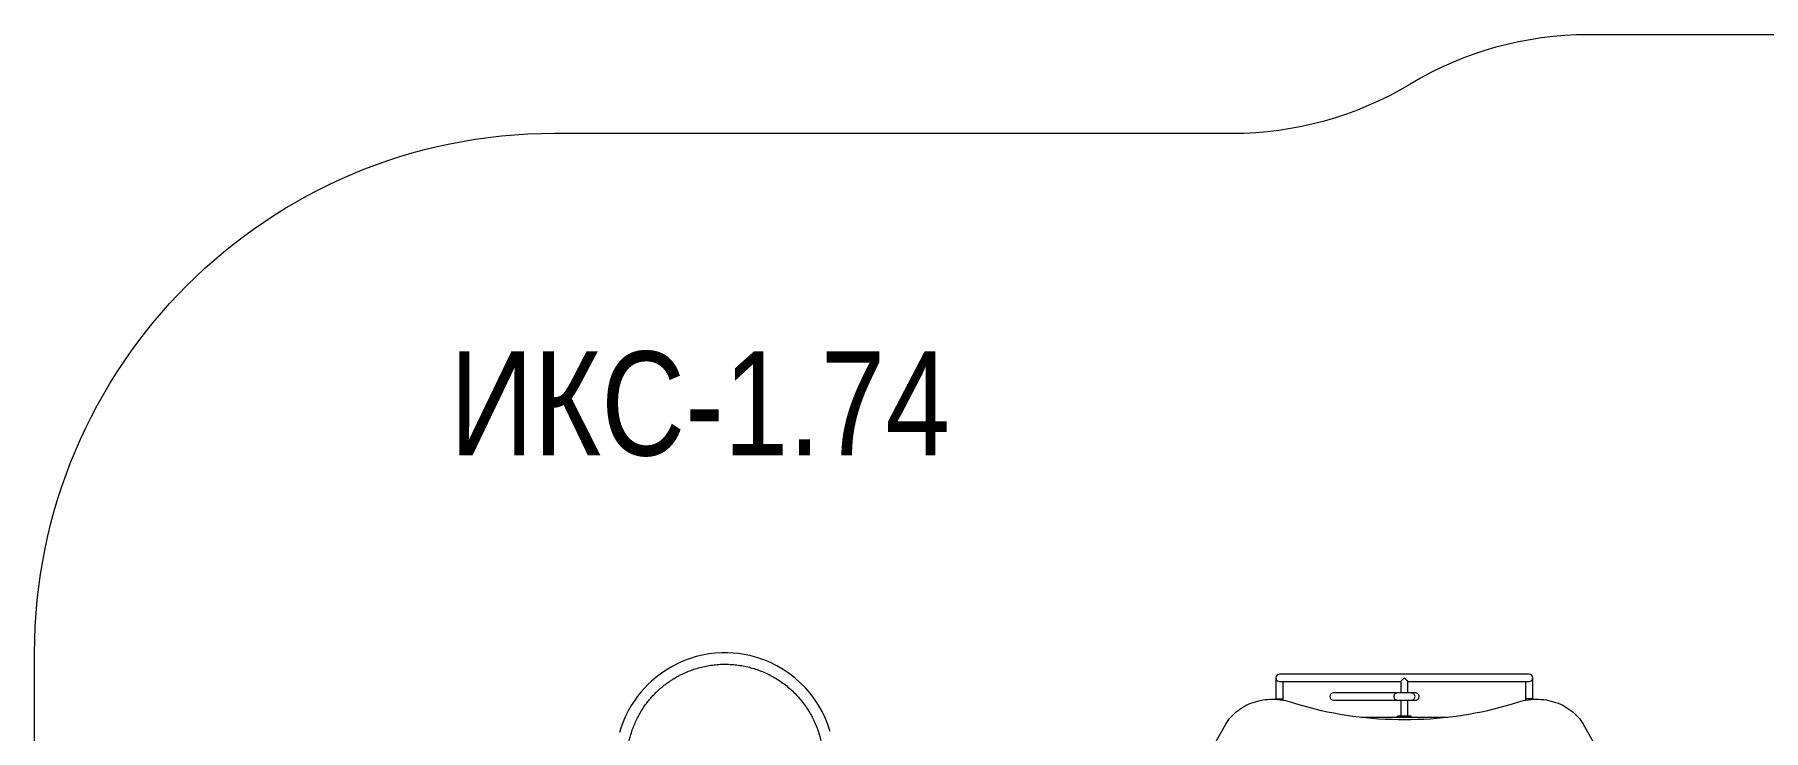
# Model space of a CAD drawing. Header units: millimetres. Extents: x -4205 to 5426, y -5663 to 3364.
# Drawn here: x -4205 to 783, y 1357 to 3364 of the extents above; entities that cross this region are included whole.
import ezdxf

# ---------------------------------------------------------------- set-up
doc = ezdxf.new("R2010")
doc.units = ezdxf.units.MM
for name, color, linetype in [('DIKOM_АРТИКУЛ', 7, 'Continuous'), ('DIKOM_ЗОНА', 80, 'Continuous'), ('DIKOM_ОБЪЕКТ', 7, 'Continuous'), ('DIKOM_РАЗМЕР_ЗОНА', 7, 'Continuous'), ('DIKOM_РАЗМЕР_ОБЪЕКТА', 7, 'Continuous')]:
    doc.layers.add(name, color=color, linetype=linetype)
doc.styles.add('style1', font='arial.ttf', dxfattribs={"width": 0.8})
doc.dimstyles.new('1-50', dxfattribs={"dimtxt": 300, "dimasz": 200, "dimexe": 100, "dimexo": 0, "dimgap": 100, "dimtad": 1, "dimtxsty": 'style1', "dimcen": 200, "dimclrd": 7, "dimclre": 7, "dimclrt": 7, "dimadec": 1, "dimazin": 2, "dimtfac": 1, "dimtmove": 0, "dimatfit": 2, "dimfxl": 0, "dimlwd": 25, "dimlwe": 18, "dimarcsym": 0})

# ---------------------------------------------------------------- blocks, each defined once
blk = doc.blocks.new('*D9')
at = {"layer": 'Defpoints', "color": 0, "transparency": 16777216}
for p in [(2057.1, 1864), (4819.2, 1864), (-601.5, -2655.5)]:
    blk.add_point(p, dxfattribs=at)
at = {"layer": 'DIKOM_РАЗМЕР_ОБЪЕКТА', "color": 7, "lineweight": 18, "transparency": 16777216}
for p, q in [((2057.1, 1864), (4919.2, 1864)), ((-601.5, -2655.5), (4919.2, -2655.5))]:
    blk.add_line(p, q, dxfattribs=at)
at = {"layer": 'DIKOM_РАЗМЕР_ОБЪЕКТА', "color": 7, "lineweight": 25, "transparency": 16777216}
blk.add_line((4819.2, -2455.5), (4819.2, 1664), dxfattribs=at)
at = {"layer": 'DIKOM_РАЗМЕР_ОБЪЕКТА', "color": 7, "transparency": 16777216}
for points in [[(4785.9, 1664), (4852.6, 1664), (4819.2, 1864)], [(4785.9, -2455.5), (4852.6, -2455.5), (4819.2, -2655.5)]]:
    blk.add_solid(points, dxfattribs=at)
at = {"layer": 'DIKOM_РАЗМЕР_ОБЪЕКТА', "color": 7, "transparency": 16777216, "insert": (4566.1, -395.8), "char_height": 300, "attachment_point": 5, "rotation": 90, "style": 'style1'}
blk.add_mtext('4500', dxfattribs=at)
blk = doc.blocks.new('*D11')
at = {"layer": 'Defpoints', "color": 0, "transparency": 16777216}
for p in [(2415.1, 3364), (-889.6, -4155.5), (5326.1, -4155.5)]:
    blk.add_point(p, dxfattribs=at)
at = {"layer": 'DIKOM_РАЗМЕР_ЗОНА', "color": 7, "lineweight": 18, "transparency": 16777216}
for p, q in [((2415.1, 3364), (5426.1, 3364)), ((-889.6, -4155.5), (5426.1, -4155.5))]:
    blk.add_line(p, q, dxfattribs=at)
at = {"layer": 'DIKOM_РАЗМЕР_ЗОНА', "color": 7, "lineweight": 25, "transparency": 16777216}
blk.add_line((5326.1, 3164), (5326.1, -3955.5), dxfattribs=at)
at = {"layer": 'DIKOM_РАЗМЕР_ЗОНА', "color": 7, "transparency": 16777216}
for points in [[(5292.8, 3164), (5359.4, 3164), (5326.1, 3364)], [(5292.8, -3955.5), (5359.4, -3955.5), (5326.1, -4155.5)]]:
    blk.add_solid(points, dxfattribs=at)
at = {"layer": 'DIKOM_РАЗМЕР_ЗОНА', "color": 7, "transparency": 16777216, "insert": (5072.9, -395.8), "char_height": 300, "attachment_point": 5, "rotation": 90, "style": 'style1'}
blk.add_mtext('7500', dxfattribs=at)

msp = doc.modelspace()

# ---------------------------------------------------------------- linework, layer by layer
at = {"layer": 'DIKOM_ЗОНА', "color": 3, "lineweight": 15}
for points in [[(3475.571, -1721.074, 0.1989686), (3915.141, -660.184), (3915.141, 1863.976, 0.42248049), (2372.933, 3363.382), (277.764, 3363.376, 0.1356772), (-235.87, 3221.385)], [(-3495.875, -2050.33, -0.25942695), (-4204.859, -775.852), (-4204.859, 1579.394, -0.41421356), (-2704.859, 3079.394), (-749.504, 3079.394, 0.1356772), (-235.87, 3221.385)]]:
    msp.add_lwpolyline(points, format="xyb", dxfattribs=at)
at = {"layer": 'DIKOM_ОБЪЕКТ', "color": 7, "linetype": 'Continuous', "lineweight": 15}
for p, q in [((-623.594, 1508.148), (-623.594, 1448.148)), ((106.906, 1518.648), (-613.094, 1518.648)), ((-613.094, 1497.648), (-263.509, 1497.648)), ((-602.594, 1448.148), (-602.594, 1497.648)), ((-263.594, 1497.72), (-263.594, 1464.865)), ((-242.661, 1497.648), (106.906, 1497.648)), ((-242.594, 1464.885), (-242.594, 1497.734)), ((96.406, 1497.648), (96.406, 1448.148)), ((117.406, 1448.148), (117.406, 1508.148)), ((-623.594, 1448.148), (-623.594, 1446.382)), ((-623.594, 1448.148), (-602.594, 1448.148)), ((-602.594, 1443.843), (-602.594, 1448.148)), ((96.406, 1448.148), (96.406, 1443.668)), ((117.406, 1448.148), (96.406, 1448.148)), ((117.406, 1446.324), (117.406, 1448.148)), ((-273.094, 1395.148), (-273.094, 1398.148)), ((-268.094, 1398.148), (-273.094, 1398.148)), ((-268.094, 1395.148), (-268.094, 1398.148)), ((-238.094, 1398.148), (-268.094, 1398.148)), ((-263.594, 1443.772), (-263.594, 1398.148)), ((-242.594, 1398.148), (-242.594, 1443.792)), ((-238.094, 1395.148), (-238.094, 1398.148)), ((-233.094, 1398.148), (-238.094, 1398.148)), ((-233.094, 1395.148), (-233.094, 1398.148)), ((-914.801, 1117.597), (-768.245, 1374.344)), ((-377.595, 1395.148), (-127.657, 1395.148)), ((262.993, 1374.344), (409.549, 1117.597))]:
    msp.add_line(p, q, dxfattribs=at)
at = {"layer": 'DIKOM_ОБЪЕКТ', "color": 7, "linetype": 'Continuous', "lineweight": 15, "flags": 128}
for points in [[(-1909.344, 1353.871), (-1915.91, 1373.662), (-1923.767, 1392.976), (-1932.877, 1411.732), (-1943.201, 1429.848), (-1954.698, 1447.244), (-1967.315, 1463.845), (-1980.996, 1479.58), (-1995.684, 1494.38), (-2011.317, 1508.179), (-2027.822, 1520.921), (-2045.13, 1532.549), (-2063.168, 1543.009), (-2081.855, 1552.26), (-2101.11, 1560.263), (-2120.85, 1566.978), (-2140.99, 1572.378), (-2157.328, 1575.737), (-2173.663, 1578.211), (-2189.859, 1579.81), (-2205.869, 1580.568), (-2221.649, 1580.524), (-2240.995, 1579.394), (-2259.853, 1577.139), (-2278.163, 1573.835), (-2295.876, 1569.565), (-2304.495, 1567.091), (-2312.975, 1564.396), (-2321.898, 1561.272), (-2331.476, 1557.579), (-2341.67, 1553.248), (-2352.434, 1548.207), (-2363.715, 1542.381), (-2375.449, 1535.693), (-2387.563, 1528.061), (-2399.974, 1519.41), (-2412.588, 1509.666), (-2425.297, 1498.757), (-2435.453, 1489.146), (-2445.526, 1478.712), (-2455.443, 1467.431), (-2465.129, 1455.279), (-2474.5, 1442.238), (-2483.466, 1428.294), (-2491.931, 1413.442), (-2499.803, 1397.684), (-2506.981, 1381.032), (-2513.358, 1363.505), (-2517.361, 1350.465)], [(-768.245, 1374.344), (-764.844, 1379.954), (-761.132, 1385.413), (-757.116, 1390.709), (-752.807, 1395.828), (-748.215, 1400.76), (-743.351, 1405.493), (-738.226, 1410.014), (-732.853, 1414.313), (-727.244, 1418.38), (-721.412, 1422.206), (-715.373, 1425.781), (-709.139, 1429.097), (-702.726, 1432.145), (-696.149, 1434.919), (-689.423, 1437.412), (-682.566, 1439.618), (-675.592, 1441.532), (-668.518, 1443.149), (-661.363, 1444.466), (-654.141, 1445.479), (-646.871, 1446.186), (-639.57, 1446.584), (-632.255, 1446.675), (-624.944, 1446.456), (-617.653, 1445.929), (-610.402, 1445.094), (-603.205, 1443.954), (-596.082, 1442.512), (-589.048, 1440.771), (-582.12, 1438.735)], [(-232.834, 1464.896), (-233.02, 1464.896), (-233.575, 1464.895), (-234.49, 1464.894), (-235.745, 1464.893), (-237.32, 1464.891), (-239.183, 1464.889), (-241.3, 1464.887), (-243.633, 1464.884), (-246.136, 1464.882), (-248.765, 1464.879), (-251.469, 1464.877), (-254.199, 1464.874), (-256.903, 1464.872), (-259.531, 1464.869), (-262.035, 1464.867), (-264.367, 1464.865), (-266.485, 1464.863), (-268.348, 1464.861), (-269.922, 1464.86), (-271.178, 1464.859), (-272.092, 1464.858), (-272.648, 1464.858), (-272.834, 1464.858)], [(-263.594, 1464.868), (-263.65, 1464.868), (-265.933, 1464.866), (-267.951, 1464.864), (-269.66, 1464.862), (-271.027, 1464.86), (-272.024, 1464.859), (-272.63, 1464.858), (-272.834, 1464.858)], [(-232.834, 1464.896), (-233.024, 1464.896), (-233.589, 1464.896), (-234.52, 1464.895), (-235.798, 1464.894), (-237.4, 1464.893), (-239.294, 1464.891), (-241.446, 1464.889), (-242.594, 1464.888)], [(76.868, 1438.735), (83.796, 1440.771), (90.83, 1442.512), (97.953, 1443.954), (105.15, 1445.094), (112.402, 1445.929), (119.692, 1446.456), (127.003, 1446.675), (134.318, 1446.584), (141.619, 1446.186), (148.889, 1445.479), (156.111, 1444.466), (163.267, 1443.149), (170.34, 1441.532), (177.314, 1439.618), (184.172, 1437.412), (190.897, 1434.919), (197.474, 1432.145), (203.887, 1429.097), (210.121, 1425.781), (216.161, 1422.206), (221.992, 1418.38), (227.601, 1414.313), (232.974, 1410.014), (238.099, 1405.493), (242.963, 1400.76), (247.555, 1395.828), (251.864, 1390.709), (255.88, 1385.413), (259.593, 1379.954), (262.993, 1374.344)], [(-582.12, 1438.735), (-564.514, 1433.31), (-546.788, 1428.184), (-528.951, 1423.359), (-511.008, 1418.836), (-492.966, 1414.618), (-474.833, 1410.706), (-456.615, 1407.101), (-438.319, 1403.805), (-419.952, 1400.819), (-401.521, 1398.144), (-383.034, 1395.782), (-364.497, 1393.733), (-345.917, 1391.998), (-327.301, 1390.577), (-308.657, 1389.471), (-289.992, 1388.681), (-271.313, 1388.207), (-252.626, 1388.049), (-233.939, 1388.207), (-215.26, 1388.681), (-196.594, 1389.471), (-177.95, 1390.577), (-159.335, 1391.998), (-140.755, 1393.733), (-122.218, 1395.782), (-103.731, 1398.144), (-85.3, 1400.819), (-66.933, 1403.805), (-48.637, 1407.101), (-30.419, 1410.706), (-12.286, 1414.618), (5.756, 1418.836), (23.699, 1423.359), (41.537, 1428.184), (59.262, 1433.31), (76.868, 1438.735)], [(-272.814, 1443.764), (-272.627, 1443.764), (-272.072, 1443.765), (-271.158, 1443.765), (-269.902, 1443.766), (-268.328, 1443.768), (-266.465, 1443.769), (-264.347, 1443.771), (-262.015, 1443.773), (-259.511, 1443.776), (-256.883, 1443.778), (-254.178, 1443.781), (-251.449, 1443.783), (-248.744, 1443.786), (-246.116, 1443.789), (-243.612, 1443.791), (-241.28, 1443.793), (-239.162, 1443.796), (-237.299, 1443.798), (-235.725, 1443.799), (-234.469, 1443.801), (-233.555, 1443.802), (-233, 1443.803), (-232.814, 1443.803)]]:
    msp.add_lwpolyline(points, dxfattribs=at)
at = {"layer": 'DIKOM_ОБЪЕКТ', "color": 7, "linetype": 'Continuous', "lineweight": 15}
for centre, radius, start, end in [((-613.094, 1508.148), 10.5, 90, 180), ((-613.094, 1508.148), 10.5, 180, 270), ((106.906, 1508.148), 10.5, 0, 90), ((106.906, 1508.148), 10.5, 270, 0), ((-457.553, 1454.315), 10.547, 90.17558, 269.71902)]:
    msp.add_arc(centre, radius, start, end, dxfattribs=at)
for points, knots in [([(-2496.36, 1264.137), (-2496.268, 1269.609), (-2496.088, 1280.414), (-2494.661, 1296.361), (-2492.471, 1311.795), (-2489.511, 1326.678), (-2485.591, 1342.117), (-2480.58, 1357.955), (-2474.383, 1374.01), (-2467.516, 1389.078), (-2460.104, 1403.152), (-2452.265, 1416.24), (-2444.109, 1428.353), (-2435.744, 1439.521), (-2427.268, 1449.772), (-2418.77, 1459.144), (-2410.331, 1467.674), (-2402.024, 1475.404), (-2393.566, 1482.682), (-2385.033, 1489.465), (-2376.409, 1495.791), (-2367.924, 1501.553), (-2359.357, 1506.934), (-2350.567, 1512.025), (-2341.561, 1516.818), (-2330.03, 1522.432), (-2315.785, 1528.51), (-2298.65, 1534.561), (-2281.033, 1539.531), (-2263.002, 1543.381), (-2244.635, 1546.067), (-2226.046, 1547.545), (-2207.361, 1547.797), (-2188.695, 1546.822), (-2170.134, 1544.617), (-2151.76, 1541.193), (-2133.65, 1536.57), (-2115.883, 1530.765), (-2098.539, 1523.799), (-2081.69, 1515.707), (-2065.409, 1506.527), (-2049.771, 1496.291), (-2034.84, 1485.047), (-2020.679, 1472.847), (-2007.354, 1459.74), (-1994.923, 1445.783), (-1983.436, 1431.039), (-1972.942, 1415.571), (-1963.494, 1399.444), (-1955.128, 1382.73), (-1947.877, 1365.503), (-1941.778, 1347.835), (-1936.858, 1329.804), (-1933.133, 1311.488), (-1930.621, 1292.967), (-1929.339, 1274.32), (-1929.284, 1255.629), (-1930.458, 1236.975), (-1932.861, 1218.439), (-1936.48, 1200.102), (-1941.295, 1182.042), (-1947.29, 1164.339), (-1954.441, 1147.07), (-1962.71, 1130.308), (-1972.064, 1114.126), (-1982.466, 1098.597), (-1993.868, 1083.787), (-2006.217, 1069.757), (-2019.466, 1056.572), (-2033.555, 1044.29), (-2048.42, 1032.96), (-2063.999, 1022.633), (-2080.226, 1013.357), (-2097.027, 1005.169), (-2114.33, 998.1), (-2132.063, 992.196), (-2150.144, 987.447), (-2168.504, 983.993), (-2182.444, 982.036), (-2190.261, 981.629), (-2191.859, 981.545)], [0, 0, 0, 0, 0.01248315, 0.02465153, 0.03650428, 0.04804033, 0.0592593, 0.07283634, 0.08591868, 0.09850635, 0.11059896, 0.12219645, 0.13329942, 0.14390786, 0.15402162, 0.16364055, 0.17276447, 0.18139347, 0.18952776, 0.19821794, 0.20626178, 0.21392516, 0.22161691, 0.22934172, 0.23709928, 0.24488991, 0.25860132, 0.27241371, 0.28632705, 0.30034124, 0.31445603, 0.32865391, 0.34286018, 0.3570666, 0.37127291, 0.38547916, 0.39968545, 0.41389174, 0.42809808, 0.44230432, 0.45651053, 0.47071681, 0.48492322, 0.49912958, 0.51333547, 0.5275416, 0.54174795, 0.55595435, 0.57016061, 0.58436674, 0.59857291, 0.61277932, 0.62698555, 0.64119168, 0.65539786, 0.66960423, 0.68381068, 0.69801676, 0.71222264, 0.726429, 0.74063543, 0.75484167, 0.7690478, 0.78325405, 0.79746041, 0.81166669, 0.8258728, 0.84007895, 0.85428531, 0.86849168, 0.88269789, 0.89690383, 0.91110997, 0.92531638, 0.93952272, 0.9537289, 0.96793512, 0.98214136, 0.99634773, 1, 1, 1, 1]), ([(-263.522, 1497.72), (-263.544, 1497.702), (-263.641, 1497.621), (-263.149, 1498.14), (-262.256, 1499.054), (-261.102, 1500.216), (-259.766, 1501.552), (-258.107, 1503.199), (-255.839, 1505.443), (-254.123, 1507.129), (-253.099, 1508.143), (-253.094, 1508.148)], [0, 0, 0, 0, 0.03589356, 0.16200699, 0.29492337, 0.39653486, 0.50103958, 0.6403428, 0.78359497, 0.99895713, 1, 1, 1, 1]), ([(-253.094, 1508.148), (-253.089, 1508.143), (-252.294, 1507.356), (-250.679, 1505.769), (-248.563, 1503.676), (-246.763, 1501.891), (-245.074, 1500.206), (-243.617, 1498.736), (-242.684, 1497.772), (-242.68, 1497.745), (-242.679, 1497.734)], [0, 0, 0, 0, 0.00104357, 0.16796665, 0.33976562, 0.45977615, 0.5826207, 0.76151498, 0.90371789, 1, 1, 1, 1]), ([(-263.594, 1464.939), (-265.766, 1464.938), (-270.682, 1464.936), (-282.818, 1464.93), (-300.272, 1464.92), (-322.761, 1464.908), (-342.221, 1464.897), (-358.231, 1464.888), (-370.727, 1464.881), (-383.037, 1464.874), (-394.917, 1464.868), (-406.144, 1464.862), (-416.486, 1464.857), (-423.963, 1464.854), (-429.064, 1464.853), (-432.275, 1464.852), (-435.13, 1464.851), (-437.164, 1464.851), (-438.558, 1464.851), (-439.426, 1464.851), (-440.253, 1464.85), (-441.043, 1464.851), (-441.824, 1464.85), (-442.625, 1464.851), (-443.47, 1464.851), (-444.403, 1464.851), (-445.416, 1464.851), (-446.496, 1464.851), (-447.593, 1464.852), (-448.697, 1464.852), (-449.796, 1464.853), (-450.882, 1464.854), (-451.919, 1464.854), (-452.908, 1464.855), (-453.853, 1464.856), (-454.784, 1464.857), (-455.709, 1464.859), (-456.637, 1464.86), (-457.256, 1464.861), (-457.572, 1464.861)], [0, 0, 0, 0, 0.02866173, 0.06487368, 0.15102392, 0.23711101, 0.32319861, 0.37016705, 0.41715894, 0.46416752, 0.51118041, 0.5581882, 0.60518092, 0.65215893, 0.67239816, 0.69219526, 0.71135391, 0.72987622, 0.73697905, 0.74398408, 0.75089114, 0.75770038, 0.7644681, 0.77182652, 0.77995296, 0.78884763, 0.79995402, 0.81206486, 0.82518075, 0.83930228, 0.85443006, 0.87056474, 0.8877069, 0.90430588, 0.92175174, 0.94004454, 0.95918384, 0.97916928, 1, 1, 1, 1]), ([(-272.834, 1464.858), (-273.474, 1464.823), (-274.866, 1464.749), (-277.054, 1464.078), (-279.358, 1462.777), (-281.492, 1460.653), (-283.045, 1457.737), (-283.62, 1454.311), (-283.046, 1450.885), (-281.492, 1447.969), (-279.357, 1445.846), (-277.051, 1444.536), (-274.859, 1443.89), (-273.46, 1443.764), (-272.817, 1443.764), (-272.814, 1443.764)], [0, 0, 0, 0, 0.05790398, 0.12599079, 0.20516945, 0.2954925, 0.39495382, 0.49969358, 0.60443304, 0.70389361, 0.79421333, 0.87353439, 0.94172103, 0.99969068, 1, 1, 1, 1]), ([(-220.976, 1464.944), (-221.006, 1464.945), (-221.066, 1464.947), (-221.591, 1464.948), (-222.403, 1464.95), (-223.488, 1464.951), (-224.773, 1464.951), (-226.179, 1464.952), (-227.644, 1464.952), (-229.123, 1464.952), (-230.614, 1464.952), (-232.086, 1464.951), (-233.562, 1464.951), (-235.038, 1464.951), (-236.552, 1464.95), (-238.096, 1464.95), (-239.709, 1464.95), (-241.207, 1464.949), (-242.191, 1464.949), (-242.594, 1464.948)], [0, 0, 0, 0, 0.09053218, 0.17867501, 0.26221521, 0.34116639, 0.41553461, 0.48532144, 0.54692325, 0.60444891, 0.65789511, 0.70725815, 0.75253415, 0.79823461, 0.84082137, 0.88362166, 0.92668779, 0.97001961, 1, 1, 1, 1]), ([(-221.072, 1464.944), (-221.122, 1464.943), (-221.225, 1464.942), (-221.979, 1464.938), (-223.174, 1464.934), (-224.856, 1464.929), (-227.002, 1464.925), (-229.543, 1464.919), (-232.423, 1464.913), (-235.586, 1464.907), (-238.997, 1464.9), (-241.397, 1464.896), (-242.594, 1464.894)], [0, 0, 0, 0, 0.0881671, 0.17961902, 0.27437405, 0.3724478, 0.47385215, 0.57859395, 0.68040861, 0.78518715, 0.89292007, 1, 1, 1, 1]), ([(-232.814, 1443.803), (-232.81, 1443.803), (-232.167, 1443.803), (-230.768, 1443.934), (-228.578, 1444.583), (-226.274, 1445.897), (-224.143, 1448.024), (-222.595, 1450.944), (-222.027, 1454.37), (-222.609, 1457.795), (-224.168, 1460.708), (-226.306, 1462.828), (-228.612, 1464.125), (-230.801, 1464.791), (-232.194, 1464.863), (-232.834, 1464.896)], [0, 0, 0, 0, 0.00030932, 0.05827903, 0.12646568, 0.20578518, 0.29610692, 0.39556766, 0.50030637, 0.60504363, 0.70450815, 0.79482933, 0.8740094, 0.94209611, 1, 1, 1, 1]), ([(-221.021, 1443.851), (-220.059, 1443.926), (-218.17, 1444.072), (-215.586, 1445.228), (-213.663, 1446.728), (-212.133, 1448.555), (-210.947, 1450.835), (-210.356, 1453.666), (-210.566, 1456.609), (-211.496, 1459.194), (-213.044, 1461.476), (-215.177, 1463.345), (-217.955, 1464.689), (-220.009, 1464.86), (-221.019, 1464.945)], [0, 0, 0, 0, 0.0925199, 0.18184083, 0.25880298, 0.31513325, 0.39643493, 0.48613056, 0.57096117, 0.65773546, 0.72899739, 0.81602349, 0.90952624, 1, 1, 1, 1]), ([(-457.598, 1443.768), (-457.281, 1443.767), (-456.662, 1443.767), (-455.736, 1443.765), (-454.825, 1443.764), (-453.919, 1443.763), (-453.014, 1443.762), (-452.124, 1443.761), (-451.253, 1443.76), (-450.409, 1443.76), (-449.576, 1443.759), (-448.762, 1443.759), (-447.949, 1443.759), (-447.136, 1443.758), (-446.297, 1443.758), (-445.435, 1443.758), (-444.525, 1443.758), (-443.563, 1443.757), (-442.547, 1443.757), (-441.474, 1443.757), (-439.351, 1443.757), (-435.864, 1443.758), (-430.385, 1443.759), (-423.991, 1443.761), (-415.805, 1443.765), (-405.552, 1443.769), (-393.107, 1443.776), (-379.914, 1443.783), (-366.274, 1443.79), (-351.251, 1443.799), (-334.958, 1443.808), (-317.537, 1443.818), (-300.473, 1443.827), (-285.697, 1443.835), (-277.068, 1443.839), (-273.67, 1443.841)], [0, 0, 0, 0, 0.02183589, 0.04259087, 0.06226412, 0.08085519, 0.09836393, 0.11479036, 0.12928715, 0.14282245, 0.15539656, 0.16700996, 0.17766318, 0.1884196, 0.19841783, 0.20845994, 0.21856323, 0.22872773, 0.23895356, 0.24924071, 0.25958938, 0.29704947, 0.33483306, 0.37262148, 0.41042115, 0.46443815, 0.51846815, 0.57250746, 0.62653634, 0.68053641, 0.74923767, 0.81792532, 0.8866231, 0.95535314, 1, 1, 1, 1]), ([(-232.808, 1443.819), (-232.288, 1443.82), (-230.733, 1443.823), (-228.456, 1443.828), (-226.015, 1443.833), (-223.96, 1443.838), (-222.346, 1443.843), (-221.22, 1443.848), (-221.052, 1443.85), (-220.967, 1443.851)], [0, 0, 0, 0, 0.07603908, 0.22707787, 0.37364195, 0.52422141, 0.67880514, 0.83739296, 1, 1, 1, 1])]:
    msp.add_open_spline(points, degree=3, knots=knots, dxfattribs=at)

# ---------------------------------------------------------------- texts
at = {"layer": 'DIKOM_АРТИКУЛ', "insert": (-3006.493, 2449.89), "char_height": 300, "width": 1667.53662, "attachment_point": 1, "style": 'style1'}
msp.add_mtext('{\\fArial|b0|i0|c204|p34;ИКС}-1.{\\fArial|b0|i0|c204|p34;74}', dxfattribs=at)

# ---------------------------------------------------------------- dimensions: what is measured, and where the dimension line sits
at = {"layer": 'DIKOM_РАЗМЕР_ЗОНА'}
dim = msp.add_linear_dim(base=(5326.091, -4155.499), p1=(2415.141, 3363.976), p2=(-889.555, -4155.499), angle=90, text='7500', dimstyle='1-50', dxfattribs=at)
dim.commit()
dim.dimension.update_dxf_attribs({"geometry": '*D11', "text_midpoint": (5326.091, -395.761), "dimtype": 160})
at = {"layer": 'DIKOM_РАЗМЕР_ОБЪЕКТА'}
dim = msp.add_linear_dim(base=(4819.238, 1863.976), p1=(-601.522, -2655.499), p2=(2057.141, 1863.976), angle=90, text='4500', dimstyle='1-50', dxfattribs=at)
dim.commit()
dim.dimension.update_dxf_attribs({"geometry": '*D9', "text_midpoint": (4819.238, -395.761), "dimtype": 160})

doc.saveas('drawing.dxf')
